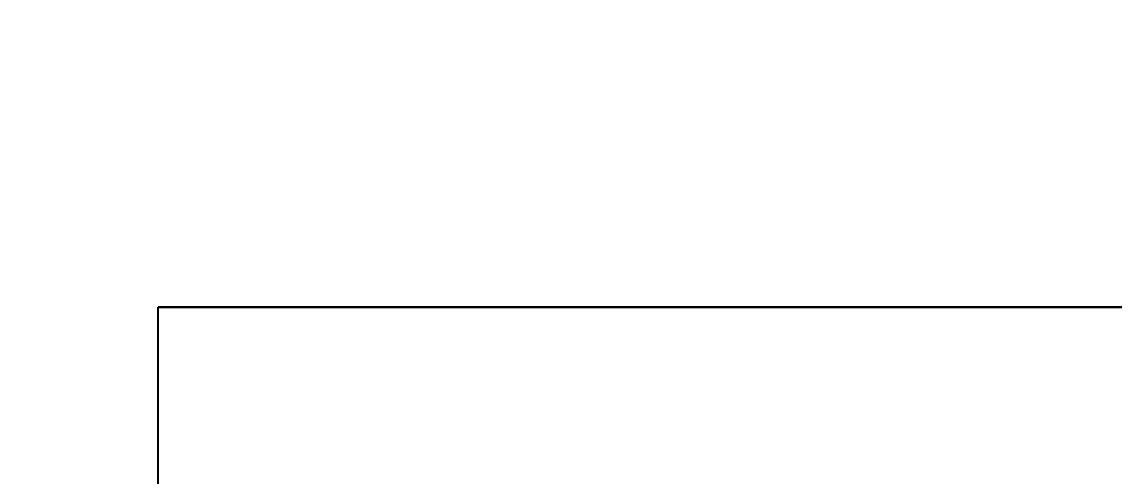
# Model space of a CAD drawing. Header units: millimetres. Extents: x -13 to 234, y -140 to 87.
# Drawn here: x 4.99 to 14.06, y 73.11 to 76.88 of the extents above; entities that cross this region are included whole.
import ezdxf

# ---------------------------------------------------------------- set-up
doc = ezdxf.new("R2010")
doc.units = ezdxf.units.MM
doc.linetypes.add('DASHED', pattern=[1.524, 1.27, -0.254])
for name, color, linetype in [('DIMS', 3, 'CONTINUOUS'), ('HIDDEN', 8, 'DASHED'), ('VISIBLE', 7, 'CONTINUOUS')]:
    doc.layers.add(name, color=color, linetype=linetype)
doc.styles.add('OpenSansCondensed-Light', font='OpenSansCondensed-Light.ttf')
doc.dimstyles.new('EZDXF', dxfattribs={"dimtxt": 0.25, "dimasz": 0.175, "dimexe": 0.375, "dimexo": 0.125, "dimgap": 0.1, "dimtad": 1, "dimlfac": 100, "dimzin": 12, "dimdsep": 46, "dimtxsty": 'OpenSansCondensed-Light', "dimblk": 'ARCHTICK', "dimcen": 2.5, "dimazin": 3, "dimtfac": 0.5, "dimtmove": 2, "dimatfit": 3})

# ---------------------------------------------------------------- blocks, each defined once
blk = doc.blocks.new('_ARCHTICK')
at = {"color": 0, "linetype": 'BYBLOCK', "const_width": 0.15}
blk.add_lwpolyline([(-0.5, -0.5), (0.5, 0.5)], dxfattribs=at)

msp = doc.modelspace()

# ---------------------------------------------------------------- linework, layer by layer
at = {"layer": 'HIDDEN'}
msp.add_lwpolyline([(6.125, 74.51), (6.73214, 74.51), (7.33929, 74.51), (7.94643, 74.51), (8.55357, 74.51), (9.16071, 74.51), (9.76786, 74.51), (10.375, 74.51), (10.98214, 74.51), (11.58929, 74.51), (12.19643, 74.51), (12.80357, 74.51), (13.41071, 74.51), (14.01786, 74.51), (14.625, 74.51)], dxfattribs=at)
at = {"layer": 'VISIBLE'}
for points in [[(14.625, 74.51), (14.01786, 74.51), (13.41071, 74.51), (12.80357, 74.51), (12.19643, 74.51), (11.58929, 74.51), (10.98214, 74.51), (10.375, 74.51), (9.76786, 74.51), (9.16071, 74.51), (8.55357, 74.51), (7.94643, 74.51), (7.33929, 74.51), (6.73214, 74.51), (6.125, 74.51)], [(6.125, 73.01), (6.125, 74.51)]]:
    msp.add_lwpolyline(points, dxfattribs=at)

# ---------------------------------------------------------------- dimensions: what is measured, and where the dimension line sits
at = {"layer": 'DIMS'}
msp.add_linear_dim(base=(-11.25, 29.01), p1=(14.09, 29.01), p2=(14.09, 86.01), angle=90, dimstyle='EZDXF', override={"dimtxt": 1.6, "dimasz": 1, "dimexe": 0.6, "dimexo": 0.5, "dimdec": 2}, dxfattribs=at).render()

doc.saveas('drawing.dxf')
